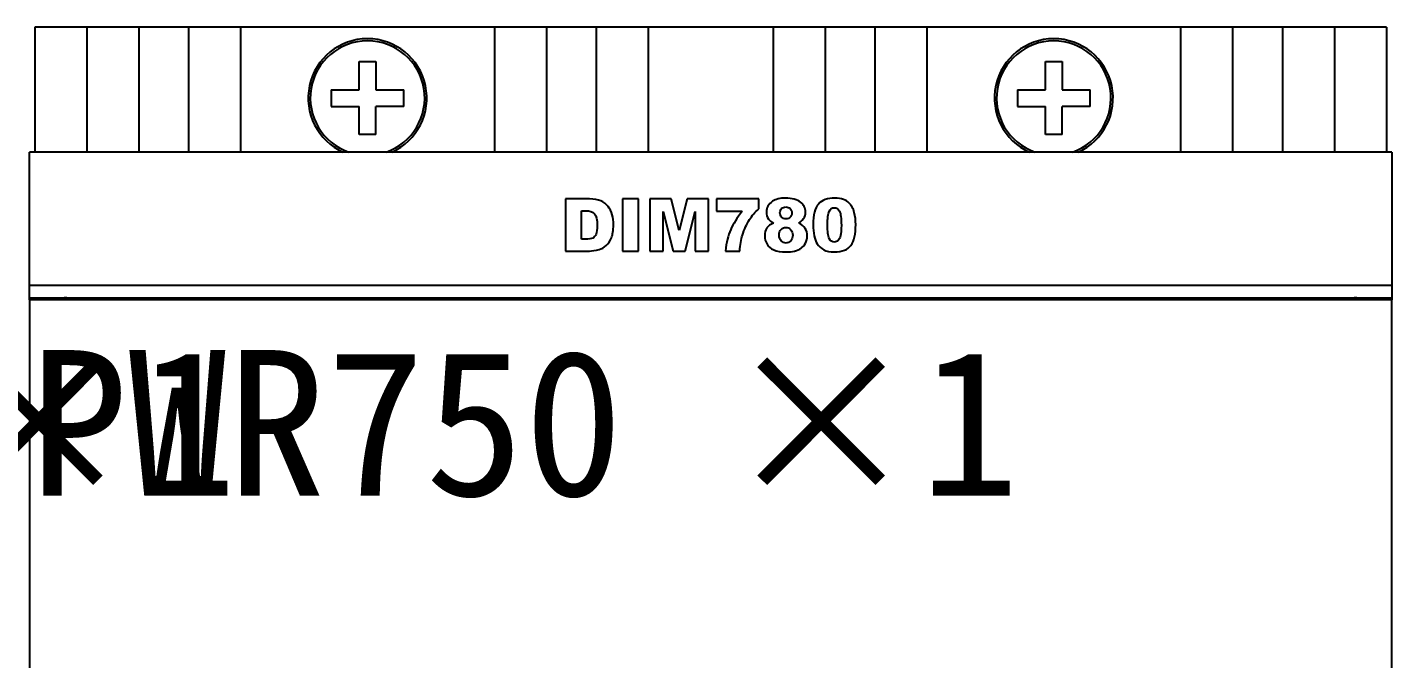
# Model space of a CAD drawing. Header units: millimetres. Extents: x 40 to 426, y -286 to 20.
# Drawn here: x 274.4 to 340, y -137.7 to -107.4 of the extents above; entities that cross this region are included whole.
import ezdxf
from ezdxf.enums import TextEntityAlignment as Align

# ---------------------------------------------------------------- set-up
doc = ezdxf.new("R2010")
doc.units = ezdxf.units.MM
doc.layers.add('TEXT_LABEL', color=7, linetype='Continuous')
doc.styles.add('HZ_TEXT', font='simsun.ttc')

# ---------------------------------------------------------------- blocks, each defined once
blk = doc.blocks.new('MOD_DIM780')
at = {"linetype": 'Continuous'}
for p, q in [((105.719, 162.611), (105.719, 156.611)), ((170.719, 162.611), (105.719, 162.611)), ((108.219, 162.611), (108.219, 156.611)), ((110.719, 162.611), (110.719, 156.611)), ((113.119, 162.611), (113.119, 156.611)), ((115.619, 162.611), (115.619, 156.611)), ((127.819, 162.611), (127.819, 156.611)), ((130.319, 162.611), (130.319, 156.611)), ((132.719, 162.611), (132.719, 156.611)), ((135.219, 162.611), (135.219, 156.611)), ((141.219, 162.611), (141.219, 156.611)), ((143.719, 162.611), (143.719, 156.611)), ((146.119, 162.611), (146.119, 156.611)), ((148.619, 162.611), (148.619, 156.611)), ((160.819, 162.611), (160.819, 156.611)), ((163.319, 162.611), (163.319, 156.611)), ((165.719, 162.611), (165.719, 156.611)), ((168.219, 162.611), (168.219, 156.611)), ((170.719, 162.611), (170.719, 156.611)), ((121.319, 159.611), (121.319, 160.961)), ((121.319, 160.961), (122.119, 160.961)), ((122.119, 160.961), (122.119, 159.611)), ((154.319, 159.611), (154.319, 160.961)), ((154.319, 160.961), (155.119, 160.961)), ((155.119, 160.961), (155.119, 159.611)), ((119.969, 159.611), (119.969, 158.811)), ((119.969, 159.611), (121.319, 159.611)), ((122.119, 159.611), (123.469, 159.611)), ((123.469, 158.811), (123.469, 159.611)), ((152.969, 159.611), (152.969, 158.811)), ((152.969, 159.611), (154.319, 159.611)), ((155.119, 159.611), (156.469, 159.611)), ((156.469, 158.811), (156.469, 159.611)), ((119.969, 158.811), (121.319, 158.811)), ((121.319, 157.461), (121.319, 158.811)), ((122.119, 157.461), (122.119, 158.811)), ((123.469, 158.811), (122.119, 158.811)), ((152.969, 158.811), (154.319, 158.811)), ((154.319, 157.461), (154.319, 158.811)), ((155.119, 157.461), (155.119, 158.811)), ((156.469, 158.811), (155.119, 158.811)), ((122.119, 157.461), (121.319, 157.461)), ((155.119, 157.461), (154.319, 157.461)), ((105.469, 149.511), (105.469, 156.611)), ((170.969, 156.611), (105.469, 156.611)), ((170.969, 156.611), (170.969, 149.511)), ((131.244, 154.361), (131.244, 151.861)), ((132.391, 154.361), (131.244, 154.361)), ((133.981, 154.361), (133.981, 151.861)), ((134.755, 154.361), (133.981, 154.361)), ((134.755, 151.861), (134.755, 154.361)), ((135.301, 154.361), (135.301, 151.861)), ((136.315, 154.361), (135.301, 154.361)), ((136.707, 152.84), (136.315, 154.361)), ((137.096, 154.361), (136.707, 152.84)), ((138.113, 154.361), (137.096, 154.361)), ((138.113, 151.861), (138.113, 154.361)), ((138.505, 154.361), (138.505, 153.774)), ((140.532, 154.361), (138.505, 154.361)), ((140.532, 153.892), (140.532, 154.361)), ((132.016, 152.429), (132.016, 153.795)), ((132.016, 153.795), (132.209, 153.795)), ((135.933, 151.861), (135.933, 153.767)), ((135.933, 153.767), (136.419, 151.861)), ((136.992, 151.861), (137.48, 153.767)), ((137.48, 153.767), (137.48, 151.861)), ((138.505, 153.774), (139.74, 153.774)), ((132.205, 152.429), (132.016, 152.429)), ((131.244, 151.861), (132.391, 151.861)), ((133.981, 151.861), (134.755, 151.861)), ((135.301, 151.861), (135.933, 151.861)), ((136.419, 151.861), (136.992, 151.861)), ((137.48, 151.861), (138.113, 151.861)), ((138.926, 151.861), (139.618, 151.861)), ((170.969, 150.211), (105.469, 150.211)), ((105.469, 149.611), (170.969, 149.611)), ((105.469, 149.511), (105.469, 124.511)), ((170.969, 149.511), (105.469, 149.511)), ((170.969, 124.511), (170.969, 149.511))]:
    blk.add_line(p, q, dxfattribs=at)
for centre, radius, start, end in [((121.719, 159.211), 2.85, 294.13646, 245.86354), ((154.719, 159.211), 2.85, 294.17754, 245.82246), ((121.719, 159.211), 2.75, 288.96165, 251.03835), ((154.719, 159.211), 2.75, 288.96165, 251.03835), ((141.857, 153.73), 1.912, 270.00606, 282.00435), ((107.269, 148.611), 1, 90, 115.68669), ((169.169, 148.611), 1, 64.31331, 90)]:
    blk.add_arc(centre, radius, start, end, dxfattribs=at)
for points in [[(132.939, 154.269), (132.799, 154.33), (132.616, 154.361), (132.391, 154.361)], [(133.284, 154.004), (133.193, 154.119), (133.079, 154.207), (132.939, 154.269)], [(141.194, 154.25), (140.996, 154.117), (140.899, 153.945), (140.899, 153.737)], [(141.803, 154.403), (141.551, 154.403), (141.348, 154.352), (141.194, 154.25)], [(142.543, 154.212), (142.383, 154.339), (142.137, 154.403), (141.803, 154.403)], [(142.784, 153.731), (142.784, 153.924), (142.703, 154.084), (142.543, 154.212)], [(144.19, 154.403), (143.839, 154.403), (143.578, 154.308), (143.408, 154.118)], [(144.605, 154.34), (144.496, 154.381), (144.358, 154.403), (144.19, 154.403)], [(144.869, 154.178), (144.801, 154.245), (144.712, 154.299), (144.605, 154.34)], [(132.209, 153.795), (132.408, 153.795), (132.552, 153.745), (132.638, 153.647)], [(132.638, 153.647), (132.724, 153.549), (132.768, 153.368), (132.768, 153.104)], [(133.482, 153.603), (133.442, 153.755), (133.375, 153.888), (133.284, 154.004)], [(133.544, 153.119), (133.544, 153.29), (133.524, 153.45), (133.482, 153.603)], [(139.74, 153.774), (139.485, 153.459), (139.3, 153.164), (139.183, 152.888)], [(140.091, 153.375), (140.208, 153.559), (140.355, 153.731), (140.532, 153.892)], [(140.899, 153.737), (140.899, 153.609), (140.933, 153.496), (141.001, 153.399)], [(141.552, 153.696), (141.552, 153.779), (141.578, 153.847), (141.631, 153.9)], [(141.632, 153.486), (141.578, 153.539), (141.552, 153.609), (141.552, 153.696)], [(141.631, 153.9), (141.684, 153.953), (141.752, 153.98), (141.837, 153.98)], [(141.837, 153.98), (141.919, 153.98), (141.987, 153.953), (142.041, 153.898)], [(142.041, 153.898), (142.095, 153.844), (142.122, 153.774), (142.122, 153.689)], [(142.122, 153.689), (142.122, 153.605), (142.096, 153.537), (142.046, 153.485)], [(142.688, 153.416), (142.751, 153.513), (142.784, 153.619), (142.784, 153.731)], [(143.408, 154.118), (143.237, 153.928), (143.152, 153.595), (143.152, 153.121)], [(143.841, 153.119), (143.841, 153.433), (143.866, 153.65), (143.918, 153.766)], [(143.918, 153.766), (143.969, 153.882), (144.051, 153.941), (144.167, 153.941)], [(144.167, 153.941), (144.279, 153.941), (144.363, 153.883), (144.419, 153.769)], [(144.419, 153.769), (144.475, 153.655), (144.504, 153.431), (144.504, 153.1)], [(145.029, 153.968), (144.99, 154.042), (144.937, 154.112), (144.869, 154.178)], [(145.125, 153.713), (145.101, 153.81), (145.069, 153.895), (145.029, 153.968)], [(145.195, 153.129), (145.195, 153.331), (145.171, 153.525), (145.125, 153.713)], [(132.768, 153.104), (132.768, 152.903), (132.748, 152.758), (132.709, 152.669)], [(133.452, 152.497), (133.513, 152.643), (133.544, 152.851), (133.544, 153.119)], [(139.183, 152.888), (139.066, 152.611), (138.981, 152.268), (138.926, 151.861)], [(139.75, 152.623), (139.833, 152.899), (139.948, 153.15), (140.091, 153.375)], [(140.925, 152.967), (140.857, 152.865), (140.822, 152.742), (140.822, 152.596)], [(141.24, 153.204), (141.097, 153.148), (140.993, 153.07), (140.925, 152.967)], [(141.001, 153.399), (141.051, 153.327), (141.131, 153.262), (141.24, 153.204)], [(141.515, 152.62), (141.515, 152.736), (141.545, 152.828), (141.61, 152.896)], [(141.61, 152.896), (141.675, 152.964), (141.75, 152.998), (141.837, 152.998)], [(141.849, 153.407), (141.759, 153.407), (141.687, 153.433), (141.632, 153.486)], [(141.837, 152.998), (141.924, 152.998), (142.001, 152.962), (142.067, 152.892)], [(142.046, 153.485), (141.994, 153.433), (141.927, 153.407), (141.849, 153.407)], [(142.067, 152.892), (142.134, 152.821), (142.168, 152.73), (142.168, 152.621)], [(142.463, 153.204), (142.565, 153.273), (142.64, 153.343), (142.688, 153.416)], [(142.764, 152.947), (142.698, 153.053), (142.598, 153.14), (142.463, 153.204)], [(142.865, 152.592), (142.865, 152.722), (142.831, 152.84), (142.764, 152.947)], [(143.152, 153.121), (143.152, 152.927), (143.167, 152.751), (143.201, 152.591)], [(143.924, 152.466), (143.868, 152.582), (143.841, 152.8), (143.841, 153.119)], [(144.504, 153.1), (144.504, 152.874), (144.491, 152.707), (144.467, 152.601)], [(144.965, 152.133), (145.118, 152.343), (145.195, 152.676), (145.195, 153.129)], [(132.55, 152.481), (132.482, 152.446), (132.366, 152.429), (132.205, 152.429)], [(132.709, 152.669), (132.671, 152.58), (132.618, 152.517), (132.55, 152.481)], [(133.199, 152.127), (133.307, 152.226), (133.391, 152.35), (133.452, 152.497)], [(139.618, 151.861), (139.641, 152.154), (139.685, 152.408), (139.75, 152.623)], [(140.822, 152.596), (140.822, 152.446), (140.858, 152.309), (140.931, 152.188)], [(141.615, 152.348), (141.547, 152.418), (141.515, 152.509), (141.515, 152.62)], [(141.846, 152.244), (141.759, 152.244), (141.682, 152.279), (141.615, 152.348)], [(142.069, 152.351), (142.002, 152.279), (141.927, 152.244), (141.846, 152.244)], [(142.168, 152.621), (142.168, 152.512), (142.134, 152.422), (142.069, 152.351)], [(142.567, 151.99), (142.651, 152.048), (142.72, 152.132), (142.778, 152.241)], [(142.778, 152.241), (142.836, 152.35), (142.865, 152.466), (142.865, 152.592)], [(143.201, 152.591), (143.235, 152.43), (143.281, 152.306), (143.342, 152.213)], [(144.17, 152.292), (144.063, 152.292), (143.981, 152.35), (143.924, 152.466)], [(144.352, 152.365), (144.301, 152.316), (144.24, 152.292), (144.17, 152.292)], [(144.467, 152.601), (144.443, 152.493), (144.404, 152.415), (144.352, 152.365)], [(132.391, 151.861), (132.528, 151.861), (132.681, 151.883), (132.852, 151.929)], [(132.852, 151.929), (132.975, 151.961), (133.09, 152.028), (133.199, 152.127)], [(140.931, 152.188), (141.003, 152.065), (141.111, 151.973), (141.25, 151.912)], [(141.25, 151.912), (141.39, 151.85), (141.592, 151.818), (141.858, 151.818)], [(142.255, 151.86), (142.379, 151.886), (142.483, 151.931), (142.567, 151.99)], [(143.342, 152.213), (143.425, 152.084), (143.532, 151.985), (143.662, 151.919)], [(143.662, 151.919), (143.791, 151.852), (143.96, 151.818), (144.172, 151.818)], [(144.172, 151.818), (144.547, 151.818), (144.811, 151.922), (144.965, 152.133)]]:
    blk.add_open_spline(points, degree=3, dxfattribs=at)

msp = doc.modelspace()

# ---------------------------------------------------------------- block references
msp.add_blockref('MOD_DIM780', (169, -270))

# ---------------------------------------------------------------- texts
at = {"layer": 'TEXT_LABEL', "style": 'HZ_TEXT'}
for s, p in [('AOM712i ×1', (258.25, -132)), ('PWR750 ×1', (298.25, -132))]:
    msp.add_text(s, height=7, dxfattribs=at).set_placement(p, align=Align.BOTTOM_CENTER)

doc.saveas('drawing.dxf')
